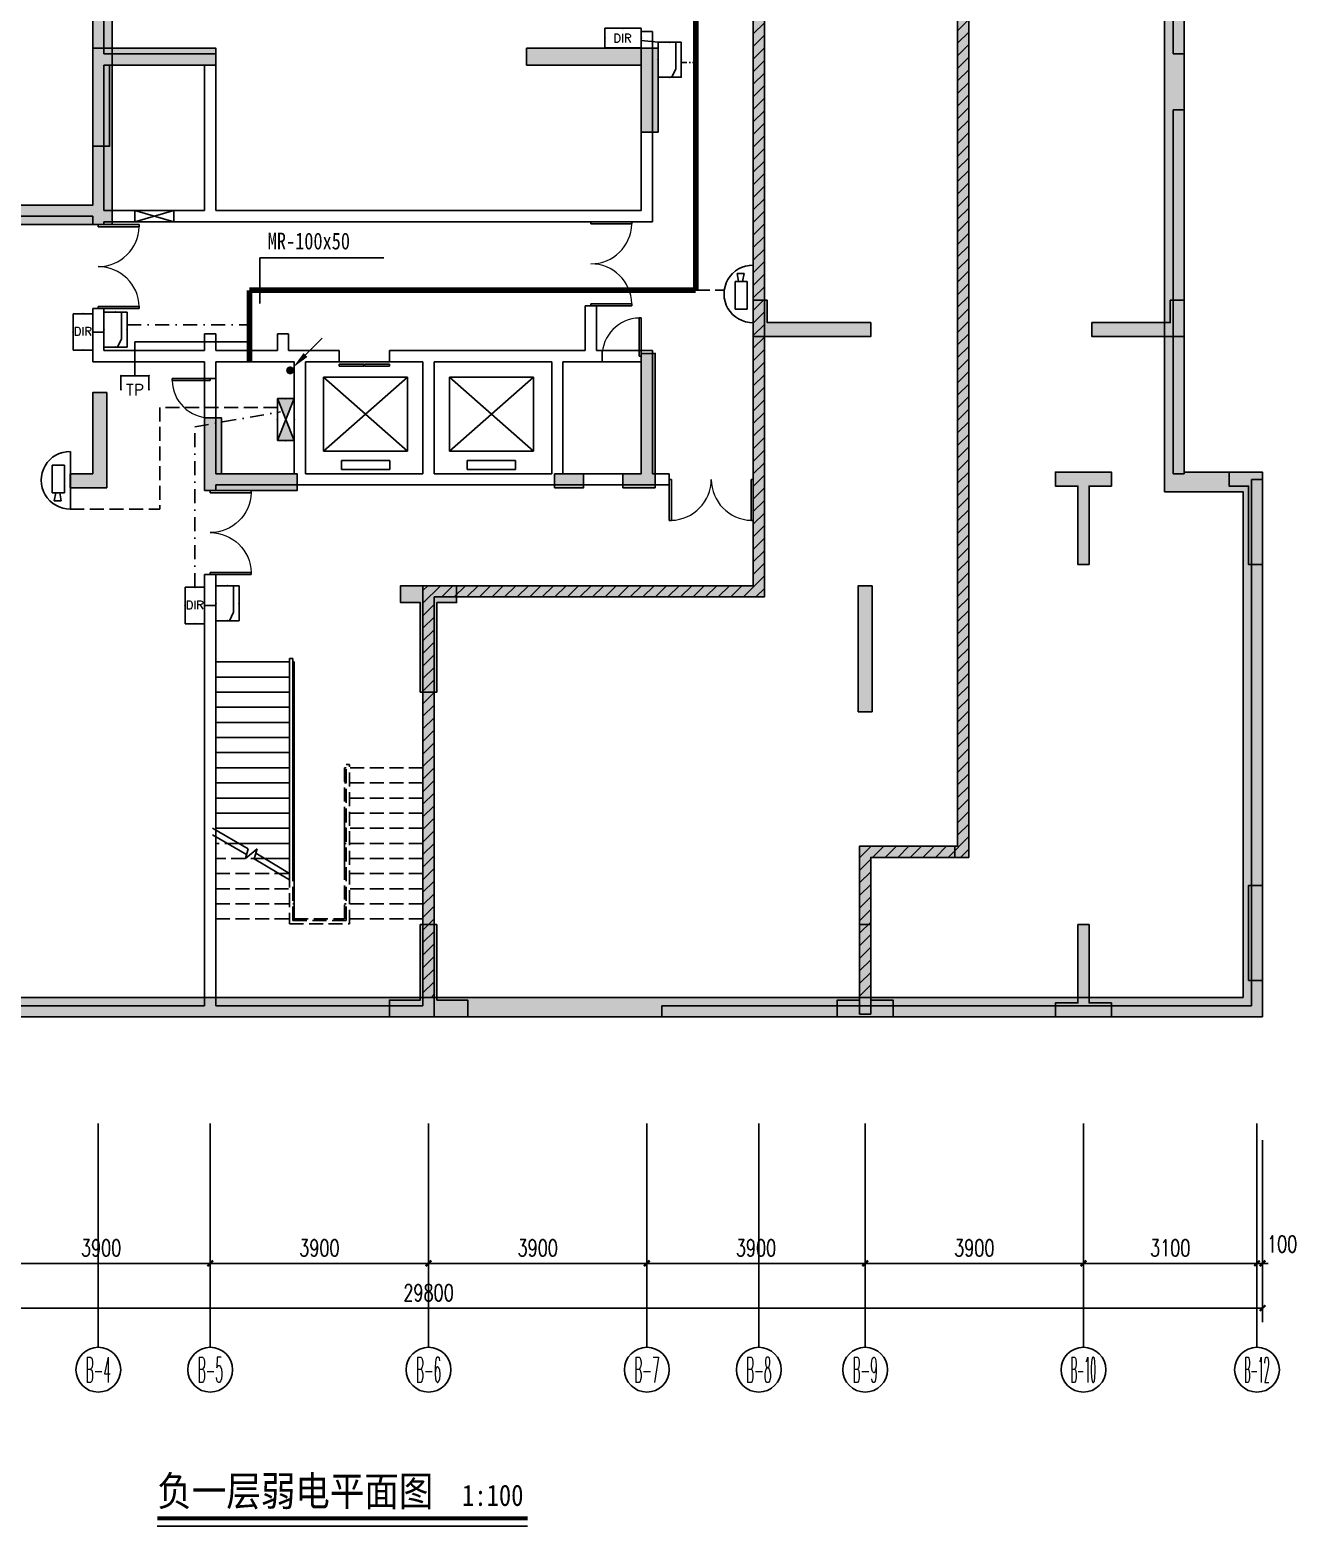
# Model space of a CAD drawing. Extents: x -41969 to 449372, y 65390 to 759577.
# Drawn here: x -26678 to -3968, y 693900 to 720619 of the extents above; entities that cross this region are included whole.
import ezdxf
from ezdxf.enums import TextEntityAlignment as Align

# ---------------------------------------------------------------- set-up
doc = ezdxf.new("R2010")
doc.units = 0
doc.header["$LTSCALE"] = 1000
doc.header["$MEASUREMENT"] = 0
doc.linetypes.add('DASH', pattern=[0.35, 0.25, -0.1])
doc.linetypes.add('DASHDOT', pattern=[1, 0.5, -0.25, 0, -0.25])
for name, color, linetype in [('0-桥架', 120, 'Continuous'), ('0-电气文字', 6, 'Continuous'), ('AXIS', 253, 'Continuous'), ('DIM_SYMB', 3, 'Continuous'), ('ELEVATOR', 1, 'Continuous'), ('EQUIP-通讯', 241, 'Continuous'), ('jg地下室外墙', 2, 'Continuous'), ('jg新结构柱', 9, 'Continuous'), ('LWIRE', 4, 'Continuous'), ('PUB_HATCH', 8, 'Continuous'), ('PUB_TEXT', 7, 'Continuous'), ('STAIR', 2, 'Continuous'), ('TEL_TEXT', 7, 'Continuous'), ('WALL', 7, 'Continuous'), ('WINDOW', 2, 'Continuous'), ('WIRE-照明', 120, 'Continuous'), ('安保设备SA', 241, 'Continuous')]:
    doc.layers.add(name, color=color, linetype=linetype)
doc.styles.add('-宋体', font='', dxfattribs={"width": 1.3})
doc.styles.add('_TCH_AXIS', font='COMPLEX', dxfattribs={"bigfont": 'GBCBIG'})
doc.styles.add('_TCH_DIM_T3', font='SIMPLEX', dxfattribs={"width": 0.705882, "bigfont": 'GBCBIG'})
doc.styles.add('_TCH_LABEL', font='COMPLEX', dxfattribs={"bigfont": 'GBCBIG'})
doc.styles.add('_TEL_DIM', font='SIMPLEX', dxfattribs={"width": 0.8, "height": 3.5, "bigfont": 'HZTXT'})
doc.styles.get("Standard").update_dxf_attribs({"font": 'gbenor.shx', "bigfont": 'gbcbig.shx'})
doc.styles.add('宋体', font='', dxfattribs={"width": 0.85})
doc.styles.get('-宋体').set_extended_font_data('NSimSun')
doc.styles.get('宋体').set_extended_font_data('NSimSun')
doc.dimstyles.new('_TCH_ARCH&&100', dxfattribs={"dimtxt": 297.5, "dimasz": 100, "dimexe": 250, "dimexo": 300, "dimgap": 126.25, "dimtad": 1, "dimdec": 0, "dimzin": 0, "dimdsep": 46, "dimtxsty": '_TCH_DIM_T3', "dimblk": 'ARCHTICK', "dimcen": 0.09, "dimclrt": 7, "dimazin": 2, "dimtfac": 1, "dimtdec": 0, "dimtix": 1, "dimtmove": 2, "dimatfit": 3, "dimfxl": 0, "dimtolj": 1, "dimtzin": 0, "dimarcsym": 0})

# ---------------------------------------------------------------- blocks, each defined once
blk = doc.blocks.new('_lift')
at = {"color": 9}
for p, q in [((0.288, 0.5), (-0.288, 0.5)), ((-0.288, 0.5), (-0.288, 0.4)), ((0.288, 0.4), (0.288, 0.5)), ((-0.288, 0.4), (0.288, 0.4)), ((0.5, 0.3), (-0.5, 0.3)), ((0.5, 0.3), (-0.5, -0.5)), ((-0.5, 0.3), (0.5, -0.5)), ((-0.5, 0.3), (-0.5, -0.5)), ((0.5, -0.5), (0.5, 0.3)), ((-0.5, -0.5), (0.5, -0.5))]:
    blk.add_line(p, q, dxfattribs=at)
blk = doc.blocks.new('fsdftgr324164365')
at = {"layer": 'jg地下室外墙'}
h = blk.add_hatch(color=9, dxfattribs=at)
h.dxf.hatch_style = 1
h.paths.add_polyline_path([(-16242, -2295682), (-25942, -2295682), (-25942, -2306432), (-35742, -2306432), (-35742, -2312132), (-44642, -2312132), (-44642, -2326632), (-14842, -2326632), (-14842, -2316903), (-16242, -2316903)])
h.paths.add_polyline_path([(-25592, -2296032), (-16592, -2296032), (-16592, -2317253), (-15192, -2317253), (-15192, -2326282), (-44292, -2326282), (-44292, -2312482), (-35392, -2312482), (-35392, -2306782), (-25592, -2306782)], flags=16)
for points in [[(-29842, -2326282), (-29842, -2318932), (-23942, -2318932), (-23944, -2306432), (-21292, -2306432), (-21292, -2306632), (-23742, -2306632), (-23742, -2319132), (-29642, -2319132), (-29642, -2326282)], [(-18692, -2306432), (-20492, -2306432), (-20492, -2306632), (-20292, -2306632), (-20292, -2323582), (-22042, -2323582), (-22042, -2326282), (-21842, -2326282), (-21842, -2323782), (-20092, -2323782), (-20089, -2306632), (-18692, -2306632)]]:
    blk.add_hatch(color=9, dxfattribs=at).paths.add_polyline_path(points)
at = {"layer": 'jg新结构柱'}
h = blk.add_hatch(dxfattribs=at)
h.set_pattern_fill('ANSI31', color=9, scale=100, style=0)
h.set_pattern_definition([(45, (84859.17, -158788.12), (-112.253202, 112.253202), [])])
h.paths.add_polyline_path([(-29842, -2326282), (-29642, -2326282), (-29642, -2319132), (-23742, -2319132), (-23742, -2306632), (-20292, -2306632), (-20292, -2323582), (-22042, -2323582), (-22042, -2326282), (-21842, -2326282), (-21842, -2323782), (-20092, -2323782), (-20092, -2306632), (-21292, -2306632), (-21292, -2306432), (-23942, -2306432), (-23942, -2318932), (-29842, -2318932)])
at = {"layer": 'jg地下室外墙', "color": 9}
for p, q in [((-20292, -2306632), (-20292, -2323552)), ((-20092, -2306632), (-20092, -2323752)), ((-22042, -2323582), (-20292, -2323582)), ((-22042, -2323582), (-22042, -2326282)), ((-21842, -2323782), (-21842, -2326282)), ((-21842, -2323782), (-20092, -2323782))]:
    blk.add_line(p, q, dxfattribs=at)
for points in [[(-14842, -2326632), (-44642, -2326632), (-44642, -2312132), (-35742, -2312132), (-35742, -2306432), (-25942, -2306432), (-25942, -2295682), (-16242, -2295682), (-16242, -2316903), (-14842, -2316903)], [(-15192, -2326282), (-44292, -2326282), (-44292, -2312482), (-35392, -2312482), (-35392, -2306782), (-25592, -2306782), (-25592, -2296032), (-16592, -2296032), (-16592, -2317253), (-15192, -2317253)], [(-29842, -2326282), (-29842, -2318932), (-23942, -2318932), (-23944, -2306432), (-21292, -2306432), (-21292, -2306632), (-23742, -2306632), (-23742, -2319132), (-29642, -2319132), (-29642, -2326282)], [(-18692, -2306432), (-20492, -2306432), (-20492, -2306632), (-20292, -2306632), (-20292, -2323582), (-22042, -2323582), (-22042, -2326282), (-21842, -2326282), (-21842, -2323782), (-20092, -2323782), (-20089, -2306632), (-18692, -2306632)]]:
    blk.add_lwpolyline(points, close=True, dxfattribs=at)
blk = doc.blocks.new('_ArchTick')
at = {"color": 0, "linetype": 'ByBlock', "const_width": 0.4}
blk.add_lwpolyline([(-0.5, -0.5), (0.5, 0.5)], dxfattribs=at)
blk = doc.blocks.new('*D152')
at = {"layer": 'AXIS', "color": 0, "lineweight": -2}
for p, q in [((-27356, 700792), (-27356, 698342)), ((-23456, 700792), (-23456, 698342)), ((-27356, 698592), (-23456, 698592))]:
    blk.add_line(p, q, dxfattribs=at)
at = {"layer": 'Defpoints', "color": 0}
for p in [(-27356, 701092), (-23456, 701092), (-23456, 698592)]:
    blk.add_point(p, dxfattribs=at)
at = {"layer": 'AXIS', "color": 0, "lineweight": -2, "xscale": 100, "yscale": 100, "zscale": 100, "rotation": 180}
blk.add_blockref('_ArchTick', (-27356, 698592), dxfattribs=at)
at = {"layer": 'AXIS', "color": 0, "lineweight": -2, "xscale": 100, "yscale": 100, "zscale": 100}
blk.add_blockref('_ArchTick', (-23456, 698592), dxfattribs=at)
at = {"layer": 'AXIS', "color": 7, "insert": (-25406, 698867), "char_height": 297.5, "attachment_point": 5, "style": '_TCH_DIM_T3'}
blk.add_mtext('\\A1;3900', dxfattribs=at)
blk = doc.blocks.new('*D153')
at = {"layer": 'AXIS', "color": 0, "lineweight": -2}
for p, q in [((-23456, 700792), (-23456, 698342)), ((-19556, 700792), (-19556, 698342)), ((-23456, 698592), (-19556, 698592))]:
    blk.add_line(p, q, dxfattribs=at)
at = {"layer": 'Defpoints', "color": 0}
for p in [(-23456, 701092), (-19556, 701092), (-19556, 698592)]:
    blk.add_point(p, dxfattribs=at)
at = {"layer": 'AXIS', "color": 0, "lineweight": -2, "xscale": 100, "yscale": 100, "zscale": 100, "rotation": 180}
blk.add_blockref('_ArchTick', (-23456, 698592), dxfattribs=at)
at = {"layer": 'AXIS', "color": 0, "lineweight": -2, "xscale": 100, "yscale": 100, "zscale": 100}
blk.add_blockref('_ArchTick', (-19556, 698592), dxfattribs=at)
at = {"layer": 'AXIS', "color": 7, "insert": (-21506, 698867), "char_height": 297.5, "attachment_point": 5, "style": '_TCH_DIM_T3'}
blk.add_mtext('\\A1;3900', dxfattribs=at)
blk = doc.blocks.new('*D154')
at = {"layer": 'AXIS', "color": 0, "lineweight": -2}
for p, q in [((-19556, 700792), (-19556, 698342)), ((-15656, 700792), (-15656, 698342)), ((-19556, 698592), (-15656, 698592))]:
    blk.add_line(p, q, dxfattribs=at)
at = {"layer": 'Defpoints', "color": 0}
for p in [(-19556, 701092), (-15656, 701092), (-15656, 698592)]:
    blk.add_point(p, dxfattribs=at)
at = {"layer": 'AXIS', "color": 0, "lineweight": -2, "xscale": 100, "yscale": 100, "zscale": 100, "rotation": 180}
blk.add_blockref('_ArchTick', (-19556, 698592), dxfattribs=at)
at = {"layer": 'AXIS', "color": 0, "lineweight": -2, "xscale": 100, "yscale": 100, "zscale": 100}
blk.add_blockref('_ArchTick', (-15656, 698592), dxfattribs=at)
at = {"layer": 'AXIS', "color": 7, "insert": (-17606, 698867), "char_height": 297.5, "attachment_point": 5, "style": '_TCH_DIM_T3'}
blk.add_mtext('\\A1;3900', dxfattribs=at)
blk = doc.blocks.new('*D155')
at = {"layer": 'AXIS', "color": 0, "lineweight": -2}
for p, q in [((-15656, 700792), (-15656, 698342)), ((-11756, 700792), (-11756, 698342)), ((-15656, 698592), (-11756, 698592))]:
    blk.add_line(p, q, dxfattribs=at)
at = {"layer": 'Defpoints', "color": 0}
for p in [(-15656, 701092), (-11756, 701092), (-11756, 698592)]:
    blk.add_point(p, dxfattribs=at)
at = {"layer": 'AXIS', "color": 0, "lineweight": -2, "xscale": 100, "yscale": 100, "zscale": 100, "rotation": 180}
blk.add_blockref('_ArchTick', (-15656, 698592), dxfattribs=at)
at = {"layer": 'AXIS', "color": 0, "lineweight": -2, "xscale": 100, "yscale": 100, "zscale": 100}
blk.add_blockref('_ArchTick', (-11756, 698592), dxfattribs=at)
at = {"layer": 'AXIS', "color": 7, "insert": (-13706, 698867), "char_height": 297.5, "attachment_point": 5, "style": '_TCH_DIM_T3'}
blk.add_mtext('\\A1;3900', dxfattribs=at)
blk = doc.blocks.new('*D156')
at = {"layer": 'AXIS', "color": 0, "lineweight": -2}
for p, q in [((-11756, 700792), (-11756, 698342)), ((-7856, 700792), (-7856, 698342)), ((-11756, 698592), (-7856, 698592))]:
    blk.add_line(p, q, dxfattribs=at)
at = {"layer": 'Defpoints', "color": 0}
for p in [(-11756, 701092), (-7856, 701092), (-7856, 698592)]:
    blk.add_point(p, dxfattribs=at)
at = {"layer": 'AXIS', "color": 0, "lineweight": -2, "xscale": 100, "yscale": 100, "zscale": 100, "rotation": 180}
blk.add_blockref('_ArchTick', (-11756, 698592), dxfattribs=at)
at = {"layer": 'AXIS', "color": 0, "lineweight": -2, "xscale": 100, "yscale": 100, "zscale": 100}
blk.add_blockref('_ArchTick', (-7856, 698592), dxfattribs=at)
at = {"layer": 'AXIS', "color": 7, "insert": (-9806, 698867), "char_height": 297.5, "attachment_point": 5, "style": '_TCH_DIM_T3'}
blk.add_mtext('\\A1;3900', dxfattribs=at)
blk = doc.blocks.new('*D157')
at = {"layer": 'AXIS', "color": 0, "lineweight": -2}
for p, q in [((-7856, 700792), (-7856, 698342)), ((-4756, 700792), (-4756, 698342)), ((-7856, 698592), (-4756, 698592))]:
    blk.add_line(p, q, dxfattribs=at)
at = {"layer": 'Defpoints', "color": 0}
for p in [(-7856, 701092), (-4756, 701092), (-4756, 698592)]:
    blk.add_point(p, dxfattribs=at)
at = {"layer": 'AXIS', "color": 0, "lineweight": -2, "xscale": 100, "yscale": 100, "zscale": 100, "rotation": 180}
blk.add_blockref('_ArchTick', (-7856, 698592), dxfattribs=at)
at = {"layer": 'AXIS', "color": 0, "lineweight": -2, "xscale": 100, "yscale": 100, "zscale": 100}
blk.add_blockref('_ArchTick', (-4756, 698592), dxfattribs=at)
at = {"layer": 'AXIS', "color": 7, "insert": (-6306, 698867), "char_height": 297.5, "attachment_point": 5, "style": '_TCH_DIM_T3'}
blk.add_mtext('\\A1;3100', dxfattribs=at)
blk = doc.blocks.new('*D158')
at = {"layer": 'AXIS', "color": 0, "lineweight": -2}
for p, q in [((-4756, 700792), (-4756, 698342)), ((-4656, 700792), (-4656, 698342)), ((-4756, 698592), (-4856, 698592)), ((-4756, 698592), (-4656, 698592)), ((-4656, 698592), (-4556, 698592))]:
    blk.add_line(p, q, dxfattribs=at)
at = {"layer": 'Defpoints', "color": 0}
for p in [(-4756, 701092), (-4656, 701092), (-4656, 698592)]:
    blk.add_point(p, dxfattribs=at)
at = {"layer": 'AXIS', "color": 0, "lineweight": -2, "xscale": 100, "yscale": 100, "zscale": 100}
blk.add_blockref('_ArchTick', (-4756, 698592), dxfattribs=at)
at = {"layer": 'AXIS', "color": 0, "lineweight": -2, "xscale": 100, "yscale": 100, "zscale": 100, "rotation": 180}
blk.add_blockref('_ArchTick', (-4656, 698592), dxfattribs=at)
at = {"layer": 'AXIS', "color": 7, "insert": (-4306, 698937), "char_height": 297.5, "attachment_point": 5, "style": '_TCH_DIM_T3'}
blk.add_mtext('\\A1;100', dxfattribs=at)
blk = doc.blocks.new('*D159')
at = {"layer": 'AXIS', "color": 0, "lineweight": -2}
for p, q in [((-34456, 700792), (-34456, 697542)), ((-4656, 700792), (-4656, 697542)), ((-34456, 697792), (-4656, 697792))]:
    blk.add_line(p, q, dxfattribs=at)
at = {"layer": 'Defpoints', "color": 0}
for p in [(-34456, 701092), (-4656, 701092), (-4656, 697792)]:
    blk.add_point(p, dxfattribs=at)
at = {"layer": 'AXIS', "color": 0, "lineweight": -2, "xscale": 100, "yscale": 100, "zscale": 100, "rotation": 180}
blk.add_blockref('_ArchTick', (-34456, 697792), dxfattribs=at)
at = {"layer": 'AXIS', "color": 0, "lineweight": -2, "xscale": 100, "yscale": 100, "zscale": 100}
blk.add_blockref('_ArchTick', (-4656, 697792), dxfattribs=at)
at = {"layer": 'AXIS', "color": 7, "insert": (-19556, 698067), "char_height": 297.5, "attachment_point": 5, "style": '_TCH_DIM_T3'}
blk.add_mtext('\\A1;29800', dxfattribs=at)
blk = doc.blocks.new('$DorLib2D$00000001')
for p, q in [((0.45, 0.975), (0.5, 0.975)), ((0.45, 0), (0.45, 0.975)), ((0.5, 0), (0.5, 0.975)), ((0.5, 0), (0.45, 0))]:
    blk.add_line(p, q)
at = {"lineweight": 13}
blk.add_arc((0.475, 0), 0.975, 91.4693, 180, dxfattribs=at)
blk = doc.blocks.new('_liftd')
for p, q in [((0.5, -0.5), (-0.5, -0.5)), ((-0.5, -0.7), (-0.008, -0.7)), ((-0.5, -0.9), (-0.5, -0.7)), ((-0.008, -0.7), (-0.008, -0.9)), ((0.5, -0.7), (0.008, -0.7)), ((0.008, -0.7), (0.008, -0.9)), ((0.5, -0.9), (0.5, -0.7)), ((-0.008, -0.9), (-0.5, -0.9)), ((0.008, -0.9), (0.5, -0.9))]:
    blk.add_line(p, q)
blk = doc.blocks.new('$DorLib2D$00000002')
for p, q in [((-0.5, 0), (-0.5, 0.4875)), ((-0.475, 0.4875), (-0.5, 0.4875)), ((-0.475, 0), (-0.475, 0.4875)), ((0.475, 0), (0.475, 0.4875)), ((0.475, 0.4875), (0.5, 0.4875)), ((0.5, 0), (0.5, 0.4875)), ((-0.5, 0), (-0.475, 0)), ((0.5, 0), (0.475, 0))]:
    blk.add_line(p, q)
at = {"lineweight": 13}
for centre, start, end in [((-0.4875, 0), 0, 88.53072), ((0.4875, 0), 91.46928, 180)]:
    blk.add_arc(centre, 0.4875, start, end, dxfattribs=at)
blk = doc.blocks.new('A$C59FF3FA0')
at = {"layer": '安保设备SA'}
for p, q in [((0, 724), (1426, 724)), ((334, 575), (334, 273)), ((334, 575), (1024, 575)), ((1024, 273), (1024, 575)), ((1024, 461), (1224, 500)), ((1224, 500), (1224, 322)), ((334, 273), (1024, 273)), ((1024, 361), (1224, 322))]:
    blk.add_line(p, q, dxfattribs=at)
blk.add_ellipse((713, 713), major_axis=(-713, 11), ratio=1, start_param=0.00047, end_param=3.17192, dxfattribs=at)
blk = doc.blocks.new('$equip$00001889')
for p, q in [((-0.65, 0.35), (-0.65, -0.35)), ((0.65, 0.35), (-0.65, 0.35)), ((0.65, 0.35), (0.65, -0.35)), ((-0.65, -0.35), (0.65, -0.35))]:
    blk.add_line(p, q)
for p in [(-0.65, 0), (0, 0.35), (0.65, 0), (0, -0.35)]:
    blk.add_point(p)
at = {"color": 7, "style": '_TEL_DIM'}
blk.add_attdef('$TEXT$', text='', height=0.3, dxfattribs=at).set_placement((-0.02, -0.003), align=Align.MIDDLE_CENTER)
at = {"color": 7, "style": '_TEL_DIM', "flags": 1}
blk.add_attdef('A', text='', height=0.00002, dxfattribs=at).set_placement((0, 0), align=Align.MIDDLE_CENTER)
blk = doc.blocks.new('$equip$00001867')
for p, q in [((-0.5, 0.499), (-0.5, 0.999)), ((0.5, 0.999), (0.5, 0.499)), ((0.5, 0.499), (-0.5, 0.499)), ((0, 0.5), (0, 0))]:
    blk.add_line(p, q)
for p in [(-0.5, 0.999), (0.5, 0.999), (-0.5, 0.499), (0, 0), (0.5, 0.499)]:
    blk.add_point(p)
at = {"color": 7, "style": '_TEL_DIM'}
blk.add_attdef('$TEXT$', text='', height=0.4, dxfattribs=at).set_placement((0, 0.999), align=Align.MIDDLE_CENTER)
at = {"color": 7, "style": '_TEL_DIM', "flags": 1}
blk.add_attdef('A', text='', height=0.00002, dxfattribs=at).set_placement((0, 0), align=Align.MIDDLE_CENTER)
blk = doc.blocks.new('$equip$00001436')
for p, q in [((0.75, 0.6), (-0.75, 0.6)), ((-0.75, 0), (0.75, 0.6)), ((-0.75, 0.6), (0.75, 0)), ((-0.75, 0.6), (-0.75, 0)), ((0.75, 0.6), (0.75, 0)), ((-0.75, 0), (0.75, 0))]:
    blk.add_line(p, q)
for p in [(0, 0.6), (-0.75, 0.3), (0, 0), (0.75, 0.3)]:
    blk.add_point(p)
for points in [[(-0.75, 0.6), (0, 0.3), (-0.75, 0)], [(0.75, 0.6), (0, 0.3), (0.75, 0)]]:
    blk.add_solid(points)
at = {"style": '_TCH_LABEL', "flags": 9}
blk.add_attdef('A', (0, 0), '', height=0.00002, dxfattribs=at)
blk = doc.blocks.new('$TelecSys$00000078')
for p, q in [((1.15, 1.15), (0.55, 0.55)), ((0.104, 0.104), (0.104, 0.104)), ((-0.104, -0.104), (-0.104, -0.104))]:
    blk.add_line(p, q)
at = {"const_width": 0.142}
blk.add_lwpolyline([(-0.071, 0, 1), (0.071, 0, 1)], format="xyb", close=True, dxfattribs=at)
blk.add_solid([(0.62, 0.48), (0.48, 0.62), (0.1, 0.1)])
at = {"width": 0.8, "flags": 9}
blk.add_attdef('A', (0, 0), '', height=0.00002, dxfattribs=at)
blk = doc.blocks.new('$equip$00001876')
at = {"color": 0, "linetype": 'Continuous'}
blk.add_lwpolyline([(-0.625, 0.415), (0.625, 0.415), (0.625, -0.415), (-0.625, -0.415)], close=True, dxfattribs=at)
blk.add_lwpolyline([(0.625, 0.075), (0.325, 0.215), (-0.625, 0.215)], dxfattribs=at)
for p in [(-0.625, 0), (0, 0.415), (0.625, 0), (0, -0.415)]:
    blk.add_point(p)
at = {"layer": 'TEL_TEXT', "style": '_TEL_DIM', "flags": 1}
blk.add_attdef('A', text='', height=0.00002, dxfattribs=at).set_placement((0, 0), align=Align.MIDDLE_CENTER)

msp = doc.modelspace()

# ---------------------------------------------------------------- hatches: boundary and pattern name
at = {"layer": 'jg新结构柱'}
h = msp.add_hatch(color=256, dxfattribs=at)
h.paths.add_polyline_path([(-17305.7, 712692.2), (-16785, 712692.2), (-16785, 712442.2), (-17305.7, 712442.2)])
h.paths.add_polyline_path([(-15455.7, 730592.2), (-15455.7, 730992.2), (-16255.7, 730992.2), (-16255.7, 730592.2)])
h.paths.add_polyline_path([(-23555.7, 712392.2), (-23555.7, 713692.2), (-23255.7, 713692.2), (-23255.7, 712692.2), (-21905.7, 712692.2), (-21905.7, 712392.2)])
h.paths.add_polyline_path([(-15505.7, 712442.2), (-16085, 712442.2), (-16085, 712692.2), (-15755.7, 712692.2), (-15755.7, 714842.2), (-15505.7, 714842.2)])
h.paths.add_polyline_path([(-15455.7, 720292.2), (-17805.7, 720292.2), (-17805.7, 719992.2), (-15755.7, 719992.2), (-15755.7, 718792.2), (-15455.7, 718792.2)])
h.paths.add_polyline_path([(-25555.7, 720292.2), (-23355.7, 720292.2), (-23355.7, 719992.2), (-25255.7, 719992.2), (-25255.7, 718542.2), (-25555.7, 718542.2)])
h.paths.add_polyline_path([(-13755.7, 715142.2), (-13755.7, 715792.2), (-13505.7, 715792.2), (-13505.7, 715392.2), (-11655.7, 715392.2), (-11655.7, 715142.2)])
h.paths.add_polyline_path([(-6055.7, 715142.2), (-6055.7, 715792.2), (-6305.7, 715792.2), (-6305.7, 715392.2), (-7705.7, 715392.2), (-7705.7, 715142.2)])
h.paths.add_polyline_path([(-6055.7, 730992.2), (-6055.7, 730442.2), (-6355.7, 730442.2), (-6355.7, 730692.2), (-7705.7, 730692.2), (-7705.7, 730992.2)])
h.paths.add_polyline_path([(-13855.7, 730992.2), (-13855.7, 730392.2), (-13555.7, 730392.2), (-13555.7, 730692.2), (-12105.7, 730692.2), (-12105.7, 730992.2)])
h.paths.add_polyline_path([(-12105.7, 723242.2), (-12105.7, 722942.2), (-13455.7, 722942.2), (-13455.7, 722392.2), (-13755.7, 722392.2), (-13755.7, 723792.2), (-13455.7, 723792.2), (-13455.7, 723242.2)])
h.paths.add_polyline_path([(-7705.7, 723242.2), (-7705.7, 722942.2), (-6355.7, 722942.2), (-6355.7, 722392.2), (-6055.7, 722392.2), (-6055.7, 723792.2), (-6355.7, 723792.2), (-6355.7, 723242.2)])
h.paths.add_polyline_path([(-4655.7, 712721.4), (-5255.7, 712721.4), (-5255.7, 712471.4), (-4905.7, 712471.4), (-4905.7, 711071.4), (-4655.7, 711071.4)])
h.paths.add_polyline_path([(-7755.7, 711071.8), (-7955.7, 711071.8), (-7955.7, 712471.8), (-8355.7, 712471.8), (-8355.7, 712721.8), (-7355.7, 712721.8), (-7355.7, 712471.8), (-7755.7, 712471.8)])
h.paths.add_polyline_path([(-25305.7, 712442.6), (-25955.7, 712442.6), (-25955.7, 712692.6), (-25555.7, 712692.6), (-25555.7, 714142.6), (-25305.7, 714142.6)])
h.paths.add_polyline_path([(-34455.7, 712692.2), (-33855.7, 712692.2), (-33855.7, 712442.2), (-34205.7, 712442.2), (-34205.7, 711042.2), (-34455.7, 711042.2)])
h.paths.add_polyline_path([(-31355.7, 711042.6), (-31155.7, 711042.6), (-31155.7, 712442.6), (-30755.7, 712442.6), (-30755.7, 712692.6), (-31755.7, 712692.6), (-31755.7, 712442.6), (-31355.7, 712442.6)])
h.paths.add_polyline_path([(-11630.7, 710692.2), (-11880.7, 710692.2), (-11880.7, 710442.2), (-11880.7, 708442.2), (-11630.7, 708442.2)])
h.paths.add_polyline_path([(-27480.7, 710692.2), (-27230.7, 710692.2), (-27230.7, 710442.2), (-27230.7, 708442.2), (-27480.7, 708442.2)])
h.paths.add_polyline_path([(-19705.7, 708792.6), (-19405.7, 708792.6), (-19405.7, 710392.6), (-19055.7, 710392.6), (-19055.7, 710692.6), (-20055.7, 710692.6), (-20055.7, 710392.6), (-19705.7, 710392.6)])
h.paths.add_polyline_path([(-4905.7, 703642.2), (-4655.7, 703642.2), (-4655.7, 703892.2), (-4655.7, 705342.2), (-4905.7, 705342.2)])
h.paths.add_polyline_path([(-7755.7, 704642.2), (-7955.7, 704642.2), (-7955.7, 703242.2), (-8355.7, 703242.2), (-8355.7, 702992.2), (-7355.7, 702992.2), (-7355.7, 703242.2), (-7755.7, 703242.2)])
h.paths.add_polyline_path([(-11655.7, 704642.2), (-11855.7, 704642.2), (-11855.7, 703292.2), (-12255.7, 703292.2), (-12255.7, 702992.2), (-11255.7, 702992.2), (-11255.7, 703292.2), (-11655.7, 703292.2)])
h.paths.add_polyline_path([(-19405.7, 704642.2), (-19705.7, 704642.2), (-19705.7, 703292.2), (-20255.7, 703292.2), (-20255.7, 702992.2), (-18855.7, 702992.2), (-18855.7, 703292.2), (-19405.7, 703292.2)])
h.paths.add_polyline_path([(-27255.7, 704642.2), (-27455.7, 704642.2), (-27455.7, 703292.2), (-27855.7, 703292.2), (-27855.7, 702992.2), (-26855.7, 702992.2), (-26855.7, 703292.2), (-27255.7, 703292.2)])
h.paths.add_polyline_path([(-31155.7, 704642.2), (-31355.7, 704642.2), (-31355.7, 703242.2), (-31755.7, 703242.2), (-31755.7, 702992.2), (-30755.7, 702992.2), (-30755.7, 703242.2), (-31155.7, 703242.2)])
at = {"layer": 'PUB_HATCH'}
msp.add_hatch(color=256, dxfattribs=at).paths.add_polyline_path([(-11655.7, 715192.2), (-11655.7, 715392.2), (-13555.7, 715392.2), (-13555.7, 716042.2), (-13755.7, 716042.2), (-13755.7, 715192.2)])

# ---------------------------------------------------------------- linework, layer by layer
at = {"layer": '0-桥架', "const_width": 100}
for points in [[(-14783.2, 729589.9), (-14783.2, 715971)], [(-14783.2, 715971), (-22755.7, 715971)], [(-22755.7, 714692.2), (-22755.7, 715971)]]:
    msp.add_lwpolyline(points, dxfattribs=at)
at = {"layer": '0-电气文字', "color": 6, "linetype": 'Continuous'}
for p, q in [((-20355.3, 716550.7), (-22568.3, 716550.7)), ((-22568.3, 716550.7), (-22568.3, 715732.7))]:
    msp.add_line(p, q, dxfattribs=at)
at = {"layer": 'AXIS'}
for p, q in [((-25455.7, 701092.2), (-25455.7, 697092.2)), ((-23455.7, 701092.2), (-23455.7, 697092.2)), ((-19555.7, 701092.2), (-19555.7, 697092.2)), ((-15655.7, 701092.2), (-15655.7, 697092.2)), ((-13655.7, 701092.2), (-13655.7, 697092.2)), ((-11755.7, 701092.2), (-11755.7, 697092.2)), ((-7855.7, 701092.2), (-7855.7, 697092.2)), ((-4755.7, 701092.2), (-4755.7, 697092.2))]:
    msp.add_line(p, q, dxfattribs=at)
for centre in [(-25455.7, 696692.2), (-23455.7, 696692.2), (-19555.7, 696692.2), (-15655.7, 696692.2), (-13655.7, 696692.2), (-11755.7, 696692.2), (-7855.7, 696692.2), (-4755.7, 696692.2)]:
    msp.add_circle(centre, 400, dxfattribs=at)
at = {"layer": 'DIM_SYMB', "const_width": 70}
msp.add_lwpolyline([(-24402, 694039.8), (-17785.7, 694039.8)], dxfattribs=at)
at = {"layer": 'DIM_SYMB'}
msp.add_lwpolyline([(-24402, 693899.8), (-17785.7, 693899.8)], dxfattribs=at)
at = {"layer": 'jg地下室外墙'}
msp.add_line((-10156.7, 706042.2), (-10156.7, 705842.2), dxfattribs=at)
at = {"layer": 'jg新结构柱'}
for points in [[(-25555.7, 720292.2), (-23355.7, 720292.2), (-23355.7, 719992.2), (-25255.7, 719992.2), (-25255.7, 718542.2), (-25555.7, 718542.2)], [(-15455.7, 720292.2), (-17805.7, 720292.2), (-17805.7, 719992.2), (-15755.7, 719992.2), (-15755.7, 718792.2), (-15455.7, 718792.2)], [(-13755.7, 715142.2), (-13755.7, 715792.2), (-13505.7, 715792.2), (-13505.7, 715392.2), (-11655.7, 715392.2), (-11655.7, 715142.2)], [(-6055.7, 715142.2), (-6055.7, 715792.2), (-6305.7, 715792.2), (-6305.7, 715392.2), (-7705.7, 715392.2), (-7705.7, 715142.2)], [(-15505.7, 712442.2), (-16085, 712442.2), (-16085, 712692.2), (-15755.7, 712692.2), (-15755.7, 714842.2), (-15505.7, 714842.2)], [(-25305.7, 712442.6), (-25955.7, 712442.6), (-25955.7, 712692.6), (-25555.7, 712692.6), (-25555.7, 714142.6), (-25305.7, 714142.6)], [(-23555.7, 712392.2), (-23555.7, 713692.2), (-23255.7, 713692.2), (-23255.7, 712692.2), (-21905.7, 712692.2), (-21905.7, 712392.2)], [(-17305.7, 712692.2), (-16785, 712692.2), (-16785, 712442.2), (-17305.7, 712442.2)], [(-7755.7, 711071.8), (-7955.7, 711071.8), (-7955.7, 712471.8), (-8355.7, 712471.8), (-8355.7, 712721.8), (-7355.7, 712721.8), (-7355.7, 712471.8), (-7755.7, 712471.8)], [(-4655.7, 712721.4), (-5255.7, 712721.4), (-5255.7, 712471.4), (-4905.7, 712471.4), (-4905.7, 711071.4), (-4655.7, 711071.4)], [(-19705.7, 708792.6), (-19405.7, 708792.6), (-19405.7, 710392.6), (-19055.7, 710392.6), (-19055.7, 710692.6), (-20055.7, 710692.6), (-20055.7, 710392.6), (-19705.7, 710392.6)], [(-11630.7, 710692.2), (-11880.7, 710692.2), (-11880.7, 710442.2), (-11880.7, 710442.2), (-11880.7, 708442.2), (-11630.7, 708442.2)], [(-4905.7, 703642.2), (-4655.7, 703642.2), (-4655.7, 703892.2), (-4655.7, 703892.2), (-4655.7, 705342.2), (-4905.7, 705342.2)], [(-19405.7, 704642.2), (-19705.7, 704642.2), (-19705.7, 703292.2), (-20255.7, 703292.2), (-20255.7, 702992.2), (-18855.7, 702992.2), (-18855.7, 703292.2), (-19405.7, 703292.2)], [(-11655.7, 704642.2), (-11855.7, 704642.2), (-11855.7, 703292.2), (-12255.7, 703292.2), (-12255.7, 702992.2), (-11255.7, 702992.2), (-11255.7, 703292.2), (-11655.7, 703292.2)], [(-7755.7, 704642.2), (-7955.7, 704642.2), (-7955.7, 703242.2), (-8355.7, 703242.2), (-8355.7, 702992.2), (-7355.7, 702992.2), (-7355.7, 703242.2), (-7755.7, 703242.2)]]:
    msp.add_lwpolyline(points, close=True, dxfattribs=at)
at = {"layer": 'STAIR'}
for p, q in [((-23355.7, 709332.2), (-22040.7, 709332.2)), ((-22040.7, 709392.2), (-22040.7, 706610)), ((-22040.7, 709392.2), (-21980.7, 709392.2)), ((-21980.7, 709392.2), (-21980.7, 706690.8)), ((-21980.7, 709392.2), (-21980.7, 706575.3)), ((-21980.7, 709332.2), (-21955.7, 709332.2)), ((-21955.7, 709332.2), (-21955.7, 704742.2)), ((-23355.7, 709062.2), (-22040.7, 709062.2)), ((-21980.7, 709062.2), (-21955.7, 709062.2)), ((-21980.7, 709044.7), (-21955.7, 709044.7)), ((-23355.7, 708792.2), (-22040.7, 708792.2)), ((-21980.7, 708792.2), (-21955.7, 708792.2)), ((-23355.7, 708522.2), (-22040.7, 708522.2)), ((-21980.7, 708522.2), (-21955.7, 708522.2)), ((-23355.7, 708252.2), (-22040.7, 708252.2)), ((-21980.7, 708252.2), (-21955.7, 708252.2)), ((-23355.7, 707982.2), (-22040.7, 707982.2)), ((-21980.7, 707982.2), (-21955.7, 707982.2)), ((-23355.7, 707712.2), (-22040.7, 707712.2)), ((-21980.7, 707712.2), (-21955.7, 707712.2)), ((-23355.7, 707442.2), (-22040.7, 707442.2)), ((-21980.7, 707442.2), (-21955.7, 707442.2)), ((-21055.7, 707442.2), (-21030.7, 707442.2)), ((-23355.7, 707172.2), (-22040.7, 707172.2)), ((-21980.7, 707172.2), (-21955.7, 707172.2)), ((-21055.7, 707172.2), (-21030.7, 707172.2)), ((-23355.7, 706902.2), (-22040.7, 706902.2)), ((-21980.7, 706902.2), (-21955.7, 706902.2)), ((-21055.7, 706902.2), (-21030.7, 706902.2)), ((-23355.7, 706632.2), (-22040.7, 706632.2)), ((-22040.7, 706610), (-22040.7, 705552.2)), ((-21980.7, 706632.2), (-21955.7, 706632.2)), ((-21980.7, 706575.3), (-21980.7, 705519.3)), ((-21055.7, 706632.2), (-21030.7, 706632.2)), ((-21055.7, 706575.3), (-21055.7, 705519.3)), ((-23415.7, 706362.2), (-22780.1, 705995.2)), ((-23415.7, 706246.7), (-22806.9, 705895.2)), ((-23355.7, 706362.2), (-22040.7, 706362.2)), ((-21980.7, 706362.2), (-21955.7, 706362.2)), ((-21055.7, 706362.2), (-21030.7, 706362.2)), ((-22948.1, 706092.2), (-22040.7, 706092.2)), ((-22826.3, 705822.9), (-22620.3, 705995.8)), ((-22780.1, 705995.2), (-22826.3, 705822.9)), ((-22620.3, 705995.8), (-22668.6, 705815.4)), ((-21980.7, 706092.2), (-21955.7, 706092.2)), ((-21055.7, 706092.2), (-21030.7, 706092.2)), ((-22668.6, 705815.4), (-22040.7, 705438.4)), ((-22641.8, 705915.4), (-22040.7, 705553.9)), ((-22480.4, 705822.2), (-22040.7, 705822.2)), ((-21980.7, 705822.2), (-21955.7, 705822.2)), ((-21055.7, 705822.2), (-21030.7, 705822.2)), ((-21980.7, 705552.2), (-21955.7, 705552.2)), ((-21055.7, 705552.2), (-21030.7, 705552.2)), ((-21980.7, 705282.2), (-21955.7, 705282.2)), ((-21055.7, 705282.2), (-21030.7, 705282.2)), ((-21980.7, 705012.2), (-21955.7, 705012.2)), ((-21055.7, 705012.2), (-21030.7, 705012.2)), ((-21980.7, 704742.2), (-21955.7, 704742.2))]:
    msp.add_line(p, q, dxfattribs=at)
at = {"layer": 'STAIR', "linetype": 'DASH'}
for p, q in [((-21055.7, 704742.2), (-21055.7, 707442.2)), ((-20970.7, 707502.2), (-21030.7, 707502.2)), ((-21030.7, 704717.2), (-21030.7, 707502.2)), ((-21030.7, 704717.2), (-21030.7, 707442.2)), ((-20970.7, 704657.2), (-20970.7, 707502.2)), ((-19655.7, 707442.2), (-20970.7, 707442.2)), ((-19655.7, 707172.2), (-20970.7, 707172.2)), ((-19655.7, 706902.2), (-20970.7, 706902.2)), ((-19655.7, 706632.2), (-20970.7, 706632.2)), ((-19655.7, 706362.2), (-20970.7, 706362.2)), ((-22948.1, 706092.2), (-23355.7, 706092.2)), ((-19655.7, 706092.2), (-20970.7, 706092.2)), ((-22480.4, 705822.2), (-23355.7, 705822.2)), ((-19655.7, 705822.2), (-20970.7, 705822.2)), ((-23355.7, 705552.2), (-22040.7, 705552.2)), ((-22040.7, 705553.9), (-22040.7, 704657.2)), ((-21980.7, 704717.2), (-21980.7, 705519.3)), ((-19655.7, 705552.2), (-20970.7, 705552.2)), ((-23355.7, 705282.2), (-22040.7, 705282.2)), ((-19655.7, 705282.2), (-20970.7, 705282.2)), ((-23355.7, 705012.2), (-22040.7, 705012.2)), ((-19655.7, 705012.2), (-20970.7, 705012.2)), ((-23355.7, 704742.2), (-22040.7, 704742.2)), ((-23355.7, 704742.2), (-22040.7, 704742.2)), ((-22040.7, 704657.2), (-20970.7, 704657.2)), ((-21980.7, 704717.2), (-21030.7, 704717.2)), ((-21980.7, 704717.2), (-21030.7, 704717.2)), ((-21955.7, 704742.2), (-21055.7, 704742.2)), ((-19655.7, 704742.2), (-20970.7, 704742.2))]:
    msp.add_line(p, q, dxfattribs=at)
at = {"layer": 'WALL'}
for p, q in [((-13755.7, 723792.2), (-13755.7, 712692.2)), ((-13555.7, 712592.2), (-13555.7, 723792.2)), ((-25555.7, 723092.2), (-25555.7, 720092.2)), ((-25355.7, 723092.2), (-25355.7, 720192.2)), ((-6055.7, 723092.2), (-6055.7, 720192.2)), ((-10105.7, 722992.2), (-10105.7, 706042.2)), ((-9905.7, 722992.2), (-9905.7, 705842.2)), ((-6255.7, 722992.2), (-6255.7, 720192.2)), ((-15555.7, 720592.2), (-15755.7, 720592.2)), ((-15755.7, 720592.2), (-15755.7, 717392.2)), ((-15555.7, 717192.2), (-15555.7, 720592.2)), ((-25555.7, 720092.2), (-25555.7, 717492.2)), ((-23355.7, 720192.2), (-25355.7, 720192.2)), ((-23355.7, 717392.2), (-23355.7, 720192.2)), ((-6055.7, 720192.2), (-6255.7, 720192.2)), ((-23555.7, 719992.2), (-25355.7, 719992.2)), ((-25355.7, 719992.2), (-25355.7, 717392.2)), ((-23555.7, 717392.2), (-23555.7, 719992.2)), ((-6255.7, 719192.2), (-6255.7, 712692.2)), ((-6055.7, 719192.2), (-6255.7, 719192.2)), ((-6055.7, 719192.2), (-6055.7, 712692.2)), ((-25555.7, 717492.2), (-34455.7, 717492.2)), ((-25555.7, 717292.2), (-34255.7, 717292.2)), ((-25555.7, 717292.2), (-25555.7, 717292.2)), ((-25555.7, 717292.2), (-25555.7, 717142.2)), ((-25355.7, 717392.2), (-25355.7, 717392.2)), ((-24806.2, 717392.2), (-25355.7, 717392.2)), ((-25355.7, 717192.2), (-24806.2, 717192.2)), ((-25355.7, 717142.2), (-25355.7, 717192.2)), ((-24806.2, 717192.2), (-24806.2, 717392.2)), ((-23555.7, 717392.2), (-24106.2, 717392.2)), ((-24106.2, 717392.2), (-24106.2, 717192.2)), ((-24106.2, 717192.2), (-23455.7, 717192.2)), ((-16755.7, 717192.2), (-23455.7, 717192.2)), ((-16755.7, 717392.2), (-23355.7, 717392.2)), ((-16755.7, 717392.2), (-16755.7, 717392.2)), ((-16555.7, 717392.2), (-16755.7, 717392.2)), ((-16755.7, 717192.2), (-16555.7, 717192.2)), ((-15755.7, 717392.2), (-16555.7, 717392.2)), ((-16555.7, 717392.2), (-16555.7, 717392.2)), ((-15555.7, 717192.2), (-16555.7, 717192.2)), ((-25555.7, 717142.2), (-25355.7, 717142.2)), ((-25355.7, 715642.2), (-25555.7, 715642.2)), ((-25555.7, 715642.2), (-25555.7, 714692.2)), ((-25355.7, 714892.2), (-25355.7, 715642.2)), ((-16555.7, 715692.2), (-16755.7, 715692.2)), ((-16755.7, 715692.2), (-16755.7, 714892.2)), ((-16555.7, 714892.2), (-16555.7, 715692.2)), ((-23555.7, 714892.2), (-23555.7, 715192.2)), ((-23555.7, 715192.2), (-23355.7, 715192.2)), ((-23355.7, 714892.2), (-23355.7, 715192.2)), ((-22255.7, 714892.2), (-22255.7, 715192.2)), ((-22255.7, 715192.2), (-22055.7, 715192.2)), ((-22055.7, 714892.2), (-22055.7, 715192.2)), ((-25355.7, 714892.2), (-23555.7, 714892.2)), ((-23355.7, 714892.2), (-22255.7, 714892.2)), ((-22055.7, 714892.2), (-21855.7, 714892.2)), ((-21155.7, 714892.2), (-21855.7, 714892.2)), ((-21155.7, 714692.2), (-21155.7, 714892.2)), ((-19555.7, 714892.2), (-20255.7, 714892.2)), ((-20255.7, 714892.2), (-20255.7, 714692.2)), ((-19655.7, 714892.2), (-19655.7, 714892.2)), ((-19555.7, 714892.2), (-17255.7, 714892.2)), ((-19455.7, 714892.2), (-19455.7, 714892.2)), ((-17255.7, 714892.2), (-16755.7, 714892.2)), ((-16455.7, 714892.2), (-16555.7, 714892.2)), ((-16455.7, 714692.2), (-16455.7, 714892.2)), ((-15555.7, 714892.2), (-15755.7, 714892.2)), ((-15755.7, 714892.2), (-15755.7, 714692.2)), ((-15555.7, 714892.2), (-15555.7, 712692.2)), ((-25555.7, 714692.2), (-23555.7, 714692.2)), ((-23555.7, 714692.2), (-23555.7, 714392)), ((-23355.7, 714392), (-23355.7, 714692.2)), ((-23355.7, 714692.2), (-22155.7, 714692.2)), ((-22155.7, 714692.2), (-21955.7, 714692.2)), ((-21955.7, 712692.2), (-21955.7, 714692.2)), ((-21755.7, 712692.2), (-21755.7, 714692.2)), ((-21755.7, 714692.2), (-21155.7, 714692.2)), ((-20255.7, 714692.2), (-19655.7, 714692.2)), ((-19655.7, 714692.2), (-19655.7, 712692.2)), ((-19455.7, 714692.2), (-17355.7, 714692.2)), ((-19455.7, 714692.2), (-19455.7, 712692.2)), ((-17355.7, 714692.2), (-17355.7, 712692.2)), ((-17155.7, 714692.2), (-17155.7, 712692.2)), ((-17155.7, 714692.2), (-16655.7, 714692.2)), ((-16655.7, 714692.2), (-16455.7, 714692.2)), ((-15755.7, 714692.2), (-15755.7, 712692.2)), ((-23555.7, 714392), (-23355.7, 714392)), ((-23355.7, 713692), (-23555.7, 713692)), ((-23555.7, 713692), (-23555.7, 712592.2)), ((-23355.7, 712692.2), (-23355.7, 713692)), ((-23355.7, 712692.2), (-21955.7, 712692.2)), ((-21755.7, 712692.2), (-19655.7, 712692.2)), ((-19455.7, 712692.2), (-17355.7, 712692.2)), ((-17155.7, 712692.2), (-15755.7, 712692.2)), ((-15255.7, 712692.2), (-15555.7, 712692.2)), ((-15255.7, 712492.2), (-15255.7, 712692.2)), ((-13755.7, 712492.2), (-13755.7, 712692.2)), ((-6055.7, 712692.2), (-6255.7, 712692.2)), ((-23555.7, 712592.2), (-23555.7, 712392.2)), ((-23555.7, 712392.2), (-23355.7, 712392.2)), ((-23355.7, 712392.2), (-23355.7, 712492.2)), ((-23355.7, 712492.2), (-21855.7, 712492.2)), ((-21855.7, 712492.2), (-19555.7, 712492.2)), ((-19555.7, 712492.2), (-17255.7, 712492.2)), ((-17255.7, 712492.2), (-15655.7, 712492.2)), ((-15655.7, 712492.2), (-15255.7, 712492.2)), ((-13755.7, 712492.2), (-13755.7, 710692.2)), ((-13555.7, 712592.2), (-13555.7, 710492.2)), ((-4855.7, 703192.2), (-4855.7, 712592.2)), ((-4855.7, 712592.2), (-4655.7, 712592.2)), ((-4655.7, 702992.2), (-4655.7, 712592.2)), ((-23355.7, 710892.2), (-23555.7, 710892.2)), ((-23555.7, 710892.2), (-23555.7, 703192.2)), ((-23355.7, 703192.2), (-23355.7, 710892.2)), ((-13755.7, 710692.2), (-19655.7, 710692.2)), ((-19655.7, 703192.2), (-19655.7, 710692.2)), ((-13555.7, 710492.2), (-19455.7, 710492.2)), ((-19455.7, 702992.2), (-19455.7, 710492.2)), ((-4855.7, 707591.8), (-4855.7, 707342.2)), ((-4855.7, 707341.8), (-4855.7, 707591.8)), ((-10105.7, 706042.2), (-11855.7, 706042.2)), ((-11855.7, 703042.2), (-11855.7, 706042.2)), ((-9905.7, 705842.2), (-11655.7, 705842.2)), ((-11655.7, 703042.2), (-11655.7, 705842.2)), ((-23555.7, 703192.2), (-27589.1, 703192.2)), ((-23455.7, 702992.2), (-27589.1, 702992.2)), ((-19455.7, 702992.2), (-23455.7, 702992.2)), ((-19655.7, 703192.2), (-23355.7, 703192.2)), ((-4855.7, 703192.2), (-15389.1, 703192.2)), ((-15389.1, 702992.2), (-15389.1, 703192.2)), ((-4655.7, 702992.2), (-15389.1, 702992.2)), ((-11855.7, 703042.2), (-11655.7, 703042.2))]:
    msp.add_line(p, q, dxfattribs=at)
at = {"layer": 'WINDOW'}
for p, q in [((-24806.2, 717392.2), (-24106.2, 717192.2)), ((-24106.2, 717392.2), (-24806.2, 717192.2)), ((-24806.2, 717392.2), (-24106.2, 717392.2)), ((-24106.2, 717192.2), (-24806.2, 717192.2)), ((-16455.7, 714892.2), (-15755.7, 714892.2)), ((-15755.7, 714692.2), (-16455.7, 714692.2)), ((-23555.7, 714392), (-23555.7, 713692)), ((-23355.7, 713692), (-23355.7, 714392)), ((-4655.6, 709241.8), (-4655.6, 708041.8))]:
    msp.add_line(p, q, dxfattribs=at)
at = {"layer": 'WINDOW', "linetype": 'DASH'}
for p, q in [((-24806.2, 717392.2), (-24806.2, 717192.2)), ((-24106.2, 717192.2), (-24106.2, 717392.2))]:
    msp.add_line(p, q, dxfattribs=at)
at = {"layer": 'WIRE-照明'}
for p, q in [((-15755.7, 720428.8), (-15455.7, 720400.4)), ((-25555.7, 715219.3), (-25355.7, 715219.3)), ((-24800.7, 714692.2), (-24800.7, 715046.8)), ((-24800.7, 715046.8), (-22755.4, 715046.8)), ((-23555.7, 710340.4), (-23355.7, 710340.4))]:
    msp.add_line(p, q, dxfattribs=at)
at = {"layer": 'WIRE-照明', "linetype": 'DASHDOT', "ltscale": 0.2}
msp.add_line((-15040.7, 720035.7), (-14783.2, 720035.7), dxfattribs=at)
at = {"layer": 'WIRE-照明', "linetype": 'DASH'}
for p, q in [((-14783.2, 715971), (-14272.3, 715971)), ((-22256.4, 713879), (-24357.9, 713879)), ((-24357.9, 713879), (-24357.9, 712063.1)), ((-25955.7, 712063.1), (-24357.9, 712063.1))]:
    msp.add_line(p, q, dxfattribs=at)
at = {"layer": 'WIRE-照明', "linetype": 'DASHDOT', "ltscale": 0.5}
for p, q in [((-24940.7, 715350.6), (-22755.4, 715350.6)), ((-23730.7, 713532.4), (-22201.7, 713797.1)), ((-23730.7, 710665.4), (-23730.7, 713532.4))]:
    msp.add_line(p, q, dxfattribs=at)

# ---------------------------------------------------------------- block references
at = {"layer": 'ELEVATOR', "xscale": 1499.999999998138, "yscale": 1649.999999985099, "zscale": 1499.999999998138, "rotation": 179.9999986101454}
for p in [(-20680.4, 713592.2), (-20680.4, 713592.2), (-18432, 713592.2), (-18432, 713592.2)]:
    msp.add_blockref('_lift', p, dxfattribs=at)
at = {"layer": 'EQUIP-通讯', "xscale": 499.9999999999998, "yscale": 500, "zscale": 500, "rotation": 359.9999947298223}
msp.add_blockref('$equip$00001889', (-16080.7, 720473.6), dxfattribs=at).add_auto_attribs({'$TEXT$': 'DIR'})
at = {"layer": 'EQUIP-通讯', "yscale": 500, "zscale": 500}
for name, p, xscale, rotation in [('$equip$00001876', (-15248.2, 720087.9), 500.0000000000044, 269.9999924248667), ('$equip$00001876', (-25148.2, 715267.2), 500.0000000000044, 269.9999924248667), ('$equip$00001436', (-22255.7, 713659.8), 500, 270), ('$equip$00001876', (-23148.2, 710380.7), 500.0000000000044, 269.9999924248667)]:
    msp.add_blockref(name, p, dxfattribs=dict(at, xscale=xscale, rotation=rotation))
at = {"layer": 'EQUIP-通讯'}
ref = msp.add_blockref('$equip$00001889', (-25730.7, 715226.9), dxfattribs=dict(at, xscale=500.0000000000005, yscale=500, zscale=500, rotation=269.9999974954417))
ref.add_attrib('$TEXT$', 'DIR', dxfattribs={"layer": '0', "color": 7, "height": 150, "style": '_TEL_DIM'}).set_placement((-25732.3, 715236.9), align=Align.MIDDLE_CENTER)
ref = msp.add_blockref('$equip$00001867', (-24800.7, 714692.2), dxfattribs=dict(at, xscale=500, yscale=500, zscale=500, rotation=179.9999754268407))
ref.add_attrib('$TEXT$', 'TP', dxfattribs={"layer": '0', "color": 7, "height": 200, "style": '_TEL_DIM'}).set_placement((-24800.7, 714192.7), align=Align.MIDDLE_CENTER)
ref = msp.add_blockref('$equip$00001889', (-23730.7, 710340.4), dxfattribs=dict(at, xscale=500.0000000000005, yscale=500, zscale=500, rotation=269.9999974954417))
ref.add_attrib('$TEXT$', 'DIR', dxfattribs={"layer": '0', "color": 7, "height": 150, "style": '_TEL_DIM'}).set_placement((-23732.3, 710350.4), align=Align.MIDDLE_CENTER)
at = {"layer": 'LWIRE', "xscale": 500, "yscale": 500, "zscale": 500}
msp.add_blockref('$TelecSys$00000078', (-22028.9, 714539.2), dxfattribs=at)
at = {"layer": 'WINDOW', "color": 9}
msp.add_blockref('fsdftgr324164365', (10186.6, 3029624.3), dxfattribs=at)
at = {"layer": 'WINDOW'}
for name, p, xscale, yscale, zscale, rotation in [('$DorLib2D$00000002', (-16655.7, 716442.2), 1500, 1500, 1500, 269.9999986931816), ('$DorLib2D$00000002', (-25455.7, 716392.2), -1500, -1500, -1500, 90.00000031458613), ('$DorLib2D$00000001', (-16105.7, 714792.2), 700.000000000006, 700, 700, 359.9999588431172), ('_liftd', (-20705.7, 714792.2), 899.9999999999974, 200, 900, 359.9999631045573), ('$DorLib2D$00000001', (-23455.7, 714042), 700.0000000000001, 700, 700, 90.00000122619542), ('$DorLib2D$00000002', (-23455.7, 711642.2), -1500, 1500, -1500, 270.0000008623758), ('$DorLib2D$00000002', (-14505.7, 712592.2), -1500, -1500, -1500, 1.956319146678709e-05)]:
    msp.add_blockref(name, p, dxfattribs=dict(at, xscale=xscale, yscale=yscale, zscale=zscale, rotation=rotation))
at = {"layer": '安保设备SA', "yscale": 0.7195327840745449, "zscale": 0.7195327856640003}
for p, xscale, rotation in [((-14276.7, 715390.8), -0.7195327877998388, 269.9999942896478), ((-26476.4, 713089.1), 0.7195327877998388, 270.0000057103522)]:
    msp.add_blockref('A$C59FF3FA0', p, dxfattribs=dict(at, xscale=xscale, rotation=rotation))

# ---------------------------------------------------------------- texts
at = {"layer": '0-电气文字', "linetype": 'Continuous', "style": '-宋体', "width": 0.8}
msp.add_text('MR-100x50', height=300, dxfattribs=at).set_placement((-22428.8, 716699.2))
at = {"layer": 'AXIS', "color": 7, "style": '_TCH_AXIS'}
for s, width, p, p2 in [('B-4', 0.328125, (-25682, 696465.9), (-25229.5, 696465.9)), ('B-5', 0.33871, (-23682, 696465.9), (-23229.5, 696465.9)), ('B-6', 0.33871, (-19782, 696465.9), (-19329.5, 696465.9)), ('B-7', 0.33871, (-15882, 696465.9), (-15429.5, 696465.9)), ('B-8', 0.33871, (-13882, 696465.9), (-13429.5, 696465.9)), ('B-9', 0.33871, (-11982, 696465.9), (-11529.5, 696465.9)), ('B-10', 0.272727, (-8082, 696465.9), (-7629.5, 696465.9)), ('B-12', 0.272727, (-4982, 696465.9), (-4529.5, 696465.9))]:
    msp.add_text(s, height=452.55, dxfattribs=dict(at, width=width)).set_placement(p, p2, align=Align.FIT)
at = {"layer": 'PUB_TEXT', "style": '宋体', "width": 0.85}
for s, height, p in [('负一层弱电平面图', 531.65, (-24402, 694259.5)), ('1:100', 379.75, (-18958.1, 694259.5))]:
    msp.add_text(s, height=height, dxfattribs=at).set_placement(p)

# ---------------------------------------------------------------- dimensions: what is measured, and where the dimension line sits
at = {"layer": 'AXIS'}
for p1, p2, distance, picture, middle in [((-34455.7, 701092.2), (-4655.7, 701092.2), -3300, '*D159', (-19555.7, 698067.2)), ((-27355.7, 701092.2), (-23455.7, 701092.2), -2500, '*D152', (-25405.7, 698867.2)), ((-23455.7, 701092.2), (-19555.7, 701092.2), -2500, '*D153', (-21505.7, 698867.2)), ((-19555.7, 701092.2), (-15655.7, 701092.2), -2500, '*D154', (-17605.7, 698867.2)), ((-15655.7, 701092.2), (-11755.7, 701092.2), -2500, '*D155', (-13705.7, 698867.2)), ((-11755.7, 701092.2), (-7855.7, 701092.2), -2500, '*D156', (-9805.7, 698867.2)), ((-7855.7, 701092.2), (-4755.7, 701092.2), -2500, '*D157', (-6305.7, 698867.2))]:
    dim = msp.add_aligned_dim(p1=p1, p2=p2, distance=distance, dimstyle='_TCH_ARCH&&100', dxfattribs=at)
    dim.commit()
    dim.dimension.update_dxf_attribs({"geometry": picture, "text_midpoint": middle})
dim = msp.add_linear_dim(base=(-4655.7, 698592.2), p1=(-4755.7, 701092.2), p2=(-4655.7, 701092.2), angle=0, dimstyle='_TCH_ARCH&&100', dxfattribs=at)
dim.commit()
dim.dimension.update_dxf_attribs({"geometry": '*D158', "text_midpoint": (-4305.7, 698937.2), "dimtype": 129})

doc.saveas('drawing.dxf')
